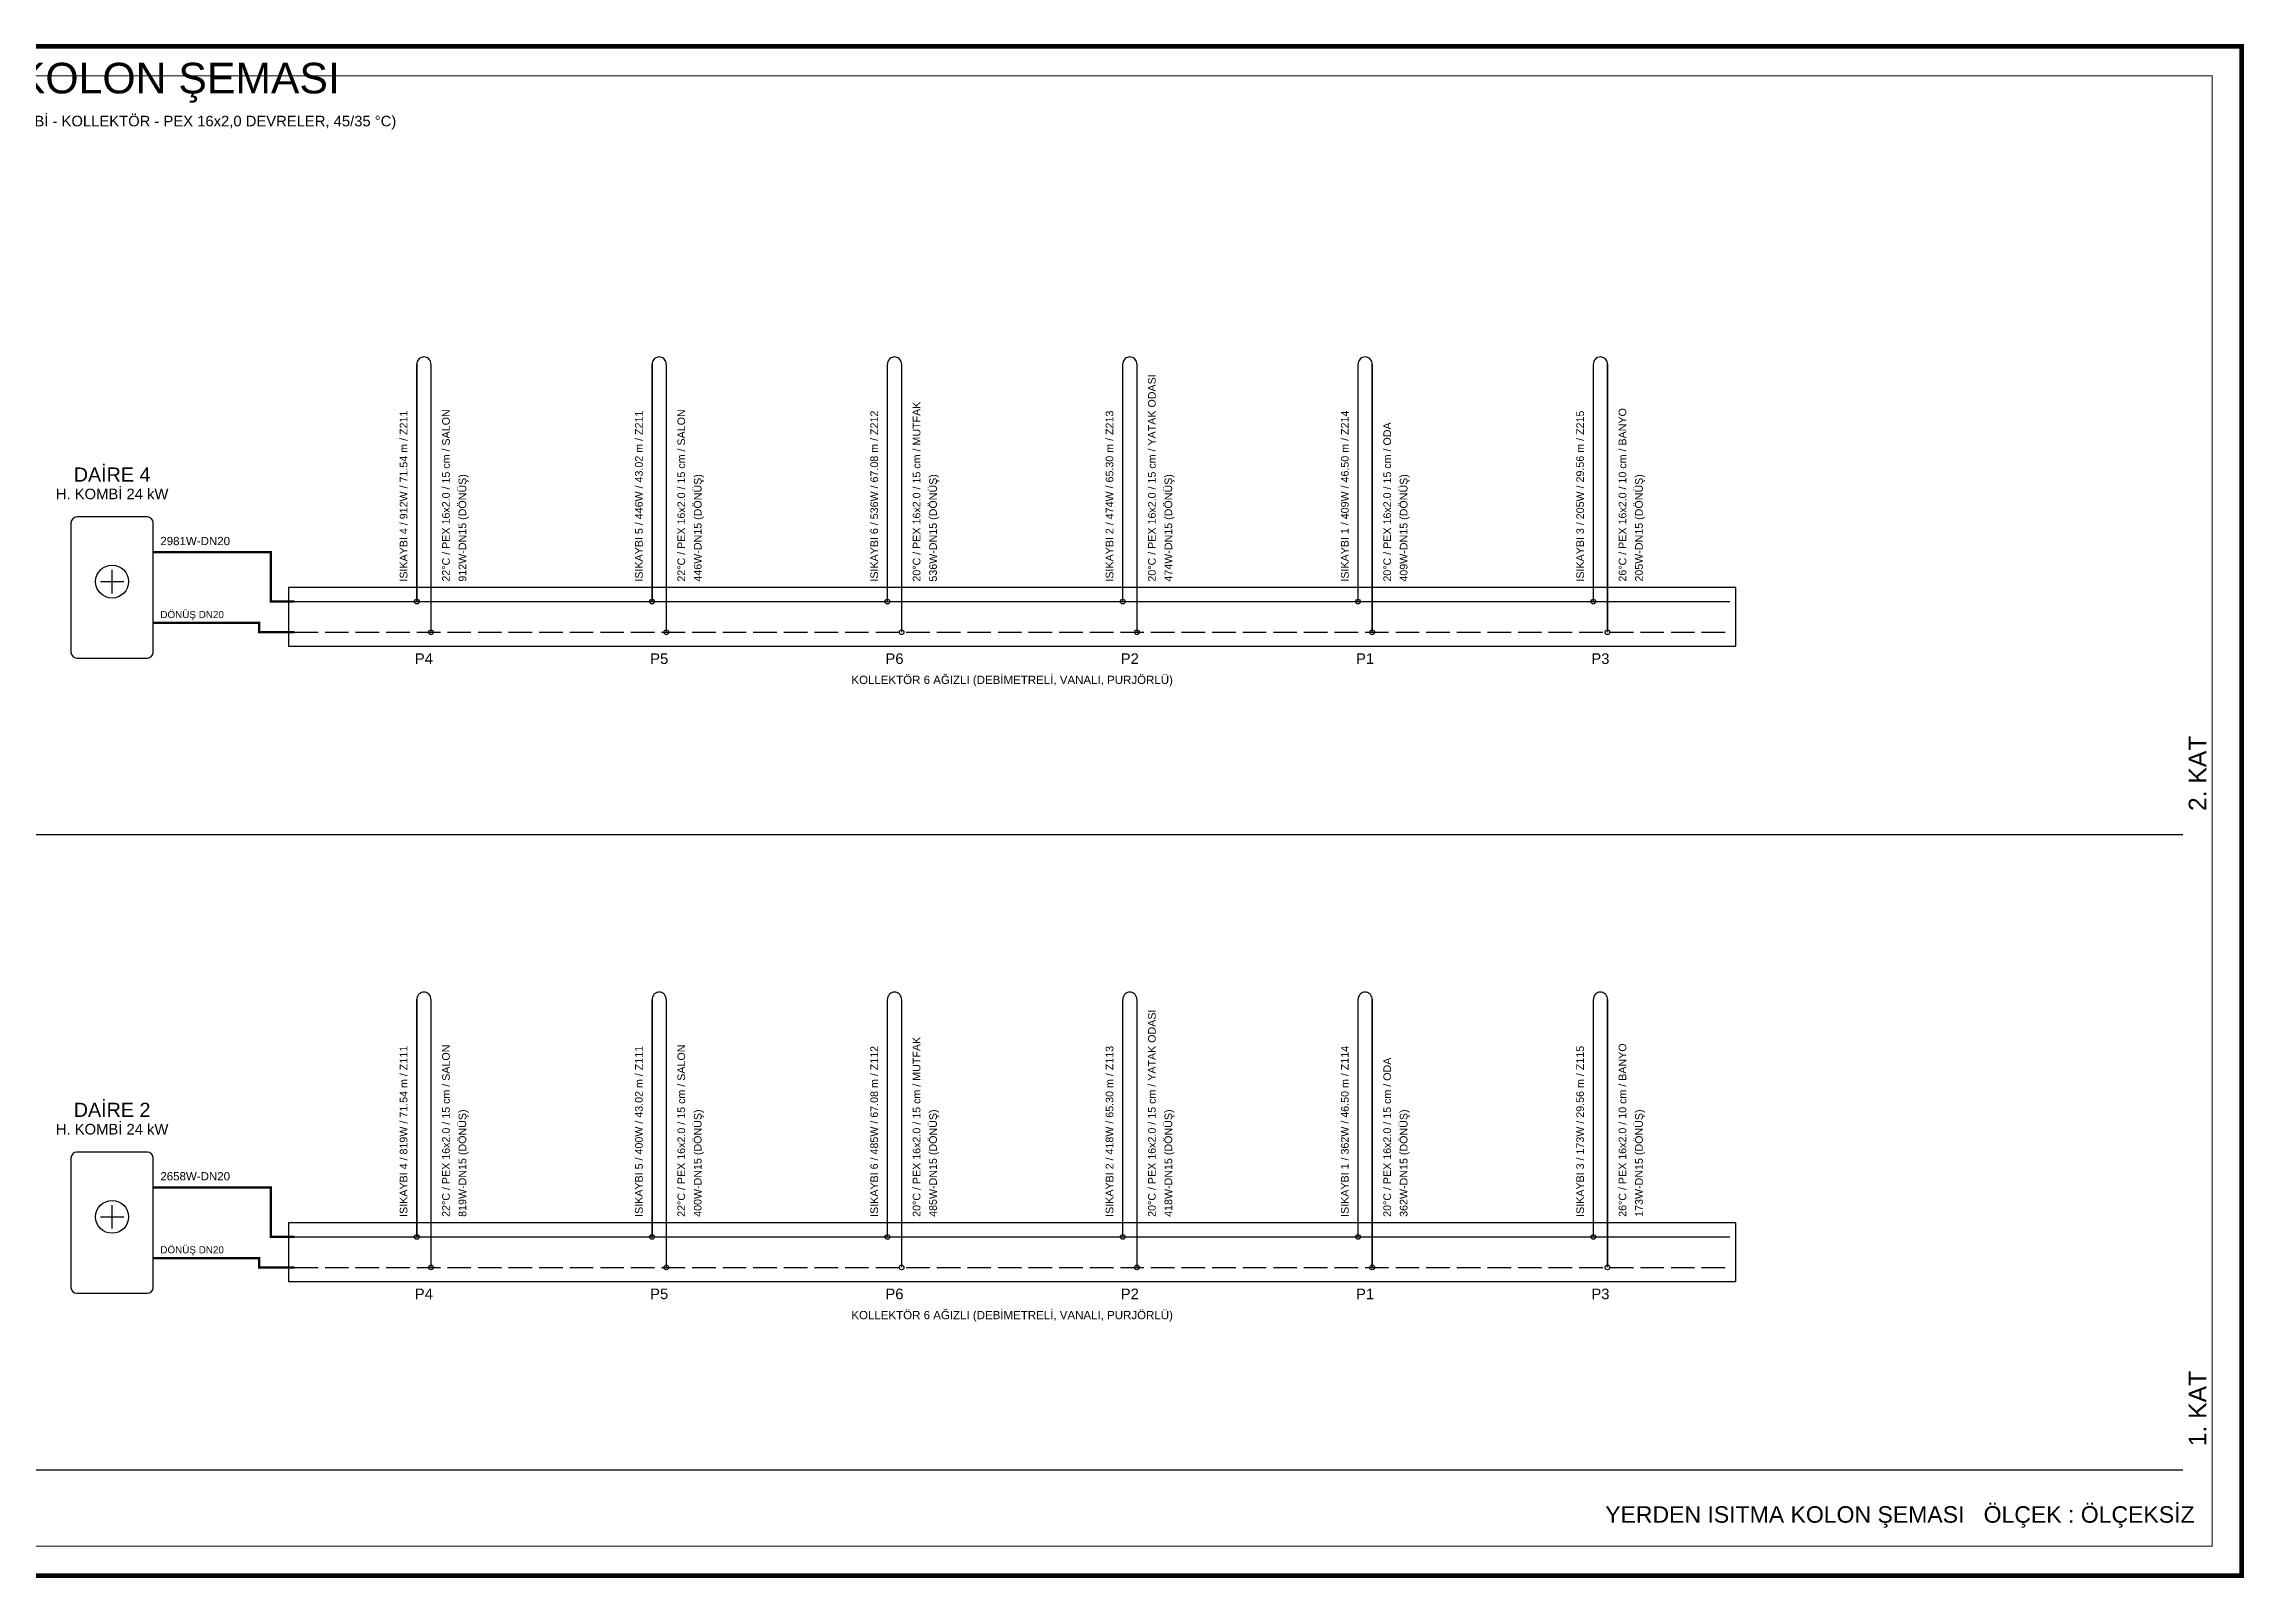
# Model space of a CAD drawing. Header units: centimetres. Extents: x -3952 to 22702, y 13298 to 16732.
# Drawn here: x 18882 to 20752, y 13298 to 14602 of the extents above; entities that cross this region are included whole.
import ezdxf
from ezdxf.enums import TextEntityAlignment as Align

# ---------------------------------------------------------------- set-up
doc = ezdxf.new("R2010")
doc.units = ezdxf.units.CM
doc.linetypes.add('ISITMA DONUS HATTI', pattern=[26, 20, -6])
for name, color, linetype in [('MTY-CIHAZ', 135, 'Continuous'), ('MTY-ISIKAYBIMAHAL', 2, 'Continuous'), ('MTY-ISITMA-DONUS-BORU', 30, 'ISITMA DONUS HATTI'), ('MTY-ISITMA-GIDIS-BORU', 10, 'Continuous'), ('MTY-KAT-ADI', 1, 'Continuous'), ('MTY-KOLLETOR', 7, 'Continuous'), ('MTY-PAFTA', 7, 'Continuous'), ('MTY-PEX-BORU', 1, 'Continuous'), ('MTY-SEMA', 8, 'Continuous'), ('MTY-YAZI', 7, 'Continuous'), ('STM-ISITMA-CAP', 41, 'Continuous')]:
    doc.layers.add(name, color=color, linetype=linetype)
doc.layers.add('ROTAS-PAFTA-SINIRI', color=8, linetype='Continuous', plot=False)
doc.styles.add('ROTAS', font='arial.ttf')

# ---------------------------------------------------------------- blocks, each defined once
blk = doc.blocks.new('ROTAS_PAFTA')
blk.add_lwpolyline([(0, 0), (1, 0), (1, 1), (0, 1)], close=True)

msp = doc.modelspace()

# ---------------------------------------------------------------- linework, layer by layer
at = {"layer": 'MTY-CIHAZ'}
for p, q in [((18930, 14145), (18950, 14145)), ((18940, 14135), (18940, 14155)), ((18940, 13595), (18940, 13615)), ((18930, 13605), (18950, 13605))]:
    msp.add_line(p, q, dxfattribs=at)
for points in [[(18970, 14080), (18971.9, 14080.4), (18973.5, 14081.5), (18974.6, 14083.1), (18975, 14085), (18975, 14195), (18974.6, 14196.9), (18973.5, 14198.5), (18971.9, 14199.6), (18970, 14200), (18910, 14200), (18908.1, 14199.6), (18906.5, 14198.5), (18905.4, 14196.9), (18905, 14195), (18905, 14085), (18905.4, 14083.1), (18906.5, 14081.5), (18908.1, 14080.4), (18910, 14080)], [(18970, 13540), (18971.9, 13540.4), (18973.5, 13541.5), (18974.6, 13543.1), (18975, 13545), (18975, 13655), (18974.6, 13656.9), (18973.5, 13658.5), (18971.9, 13659.6), (18970, 13660), (18910, 13660), (18908.1, 13659.6), (18906.5, 13658.5), (18905.4, 13656.9), (18905, 13655), (18905, 13545), (18905.4, 13543.1), (18906.5, 13541.5), (18908.1, 13540.4), (18910, 13540)]]:
    msp.add_lwpolyline(points, close=True, dxfattribs=at)
for centre in [(18940, 14145), (18940, 13605)]:
    msp.add_circle(centre, 14, dxfattribs=at)
at = {"layer": 'MTY-ISITMA-DONUS-BORU'}
for p, q in [((19095, 14102), (20315, 14102)), ((19095, 13562), (20315, 13562))]:
    msp.add_line(p, q, dxfattribs=at)
at = {"layer": 'MTY-ISITMA-DONUS-BORU', "const_width": 2}
for points in [[(18975, 14110), (19065, 14110), (19065, 14102), (19095, 14102)], [(18975, 13570), (19065, 13570), (19065, 13562), (19095, 13562)]]:
    msp.add_lwpolyline(points, dxfattribs=at)
at = {"layer": 'MTY-ISITMA-GIDIS-BORU'}
for p, q in [((19095, 14128), (20315, 14128)), ((19095, 13588), (20315, 13588))]:
    msp.add_line(p, q, dxfattribs=at)
at = {"layer": 'MTY-ISITMA-GIDIS-BORU', "const_width": 2}
for points in [[(18975, 14170), (19075, 14170), (19075, 14128), (19095, 14128)], [(18975, 13630), (19075, 13630), (19075, 13588), (19095, 13588)]]:
    msp.add_lwpolyline(points, dxfattribs=at)
at = {"layer": 'MTY-KOLLETOR'}
for points in [[(19090, 14090), (20320, 14090), (20320, 14140), (19090, 14140)], [(19090, 13550), (20320, 13550), (20320, 13600), (19090, 13600)]]:
    msp.add_lwpolyline(points, close=True, dxfattribs=at)
for centre in [(19199, 14128), (19399, 14128), (19599, 14128), (19799, 14128), (19999, 14128), (20199, 14128), (19211, 14102), (19411, 14102), (19611, 14102), (19811, 14102), (20011, 14102), (20211, 14102), (19199, 13588), (19399, 13588), (19599, 13588), (19799, 13588), (19999, 13588), (20199, 13588), (19211, 13562), (19411, 13562), (19611, 13562), (19811, 13562), (20011, 13562), (20211, 13562)]:
    msp.add_circle(centre, 2, dxfattribs=at)
at = {"layer": 'MTY-PAFTA'}
for points, const_width in [([(17000, 13300), (20750, 13300), (20750, 14600), (17000, 14600)], 4), ([(17025, 13325), (20725, 13325), (20725, 14575), (17025, 14575)], 1)]:
    msp.add_lwpolyline(points, close=True, dxfattribs=dict(at, const_width=const_width))
at = {"layer": 'MTY-PEX-BORU', "const_width": 1.2}
for points in [[(19199, 14128), (19199, 14330)], [(19211, 14102), (19211, 14330)], [(19399, 14128), (19399, 14330)], [(19411, 14102), (19411, 14330)], [(19599, 14128), (19599, 14330)], [(19611, 14102), (19611, 14330)], [(19799, 14128), (19799, 14330)], [(19811, 14102), (19811, 14330)], [(19999, 14128), (19999, 14330)], [(20011, 14102), (20011, 14330)], [(20199, 14128), (20199, 14330)], [(20211, 14102), (20211, 14330)], [(19199, 13588), (19199, 13790)], [(19211, 13562), (19211, 13790)], [(19399, 13588), (19399, 13790)], [(19411, 13562), (19411, 13790)], [(19599, 13588), (19599, 13790)], [(19611, 13562), (19611, 13790)], [(19799, 13588), (19799, 13790)], [(19811, 13562), (19811, 13790)], [(19999, 13588), (19999, 13790)], [(20011, 13562), (20011, 13790)], [(20199, 13588), (20199, 13790)], [(20211, 13562), (20211, 13790)]]:
    msp.add_lwpolyline(points, dxfattribs=at)
at = {"layer": 'MTY-PEX-BORU'}
for points in [[(19211, 14330), (19210.9, 14331), (19210.6, 14332.1), (19210.2, 14333), (19209.6, 14333.9), (19208.9, 14334.6), (19208, 14335.2), (19207.1, 14335.6), (19206, 14335.9), (19205, 14336), (19204, 14335.9), (19202.9, 14335.6), (19202, 14335.2), (19201.1, 14334.6), (19200.4, 14333.9), (19199.8, 14333), (19199.4, 14332.1), (19199.1, 14331), (19199, 14330)], [(19411, 14330), (19410.9, 14331), (19410.6, 14332.1), (19410.2, 14333), (19409.6, 14333.9), (19408.9, 14334.6), (19408, 14335.2), (19407.1, 14335.6), (19406, 14335.9), (19405, 14336), (19404, 14335.9), (19402.9, 14335.6), (19402, 14335.2), (19401.1, 14334.6), (19400.4, 14333.9), (19399.8, 14333), (19399.4, 14332.1), (19399.1, 14331), (19399, 14330)], [(19611, 14330), (19610.9, 14331), (19610.6, 14332.1), (19610.2, 14333), (19609.6, 14333.9), (19608.9, 14334.6), (19608, 14335.2), (19607.1, 14335.6), (19606, 14335.9), (19605, 14336), (19604, 14335.9), (19602.9, 14335.6), (19602, 14335.2), (19601.1, 14334.6), (19600.4, 14333.9), (19599.8, 14333), (19599.4, 14332.1), (19599.1, 14331), (19599, 14330)], [(19811, 14330), (19810.9, 14331), (19810.6, 14332.1), (19810.2, 14333), (19809.6, 14333.9), (19808.9, 14334.6), (19808, 14335.2), (19807.1, 14335.6), (19806, 14335.9), (19805, 14336), (19804, 14335.9), (19802.9, 14335.6), (19802, 14335.2), (19801.1, 14334.6), (19800.4, 14333.9), (19799.8, 14333), (19799.4, 14332.1), (19799.1, 14331), (19799, 14330)], [(20011, 14330), (20010.9, 14331), (20010.6, 14332.1), (20010.2, 14333), (20009.6, 14333.9), (20008.9, 14334.6), (20008, 14335.2), (20007.1, 14335.6), (20006, 14335.9), (20005, 14336), (20004, 14335.9), (20002.9, 14335.6), (20002, 14335.2), (20001.1, 14334.6), (20000.4, 14333.9), (19999.8, 14333), (19999.4, 14332.1), (19999.1, 14331), (19999, 14330)], [(20211, 14330), (20210.9, 14331), (20210.6, 14332.1), (20210.2, 14333), (20209.6, 14333.9), (20208.9, 14334.6), (20208, 14335.2), (20207.1, 14335.6), (20206, 14335.9), (20205, 14336), (20204, 14335.9), (20202.9, 14335.6), (20202, 14335.2), (20201.1, 14334.6), (20200.4, 14333.9), (20199.8, 14333), (20199.4, 14332.1), (20199.1, 14331), (20199, 14330)], [(19211, 13790), (19210.9, 13791), (19210.6, 13792.1), (19210.2, 13793), (19209.6, 13793.9), (19208.9, 13794.6), (19208, 13795.2), (19207.1, 13795.6), (19206, 13795.9), (19205, 13796), (19204, 13795.9), (19202.9, 13795.6), (19202, 13795.2), (19201.1, 13794.6), (19200.4, 13793.9), (19199.8, 13793), (19199.4, 13792.1), (19199.1, 13791), (19199, 13790)], [(19411, 13790), (19410.9, 13791), (19410.6, 13792.1), (19410.2, 13793), (19409.6, 13793.9), (19408.9, 13794.6), (19408, 13795.2), (19407.1, 13795.6), (19406, 13795.9), (19405, 13796), (19404, 13795.9), (19402.9, 13795.6), (19402, 13795.2), (19401.1, 13794.6), (19400.4, 13793.9), (19399.8, 13793), (19399.4, 13792.1), (19399.1, 13791), (19399, 13790)], [(19611, 13790), (19610.9, 13791), (19610.6, 13792.1), (19610.2, 13793), (19609.6, 13793.9), (19608.9, 13794.6), (19608, 13795.2), (19607.1, 13795.6), (19606, 13795.9), (19605, 13796), (19604, 13795.9), (19602.9, 13795.6), (19602, 13795.2), (19601.1, 13794.6), (19600.4, 13793.9), (19599.8, 13793), (19599.4, 13792.1), (19599.1, 13791), (19599, 13790)], [(19811, 13790), (19810.9, 13791), (19810.6, 13792.1), (19810.2, 13793), (19809.6, 13793.9), (19808.9, 13794.6), (19808, 13795.2), (19807.1, 13795.6), (19806, 13795.9), (19805, 13796), (19804, 13795.9), (19802.9, 13795.6), (19802, 13795.2), (19801.1, 13794.6), (19800.4, 13793.9), (19799.8, 13793), (19799.4, 13792.1), (19799.1, 13791), (19799, 13790)], [(20011, 13790), (20010.9, 13791), (20010.6, 13792.1), (20010.2, 13793), (20009.6, 13793.9), (20008.9, 13794.6), (20008, 13795.2), (20007.1, 13795.6), (20006, 13795.9), (20005, 13796), (20004, 13795.9), (20002.9, 13795.6), (20002, 13795.2), (20001.1, 13794.6), (20000.4, 13793.9), (19999.8, 13793), (19999.4, 13792.1), (19999.1, 13791), (19999, 13790)], [(20211, 13790), (20210.9, 13791), (20210.6, 13792.1), (20210.2, 13793), (20209.6, 13793.9), (20208.9, 13794.6), (20208, 13795.2), (20207.1, 13795.6), (20206, 13795.9), (20205, 13796), (20204, 13795.9), (20202.9, 13795.6), (20202, 13795.2), (20201.1, 13794.6), (20200.4, 13793.9), (20199.8, 13793), (20199.4, 13792.1), (20199.1, 13791), (20199, 13790)]]:
    msp.add_lwpolyline(points, dxfattribs=at)
at = {"layer": 'MTY-SEMA'}
for p, q in [((17060, 13930), (20700, 13930)), ((17060, 13390), (20700, 13390))]:
    msp.add_line(p, q, dxfattribs=at)

# ---------------------------------------------------------------- block references
at = {"layer": 'ROTAS-PAFTA-SINIRI', "xscale": 3750, "yscale": 1300}
msp.add_blockref('ROTAS_PAFTA', (17000, 13300), dxfattribs=at)

# ---------------------------------------------------------------- texts
at = {"layer": 'MTY-CIHAZ', "style": 'ROTAS'}
for p in [(18940, 14215), (18940, 13675)]:
    msp.add_text('H. KOMBİ 24 kW', height=9, dxfattribs=at).set_placement(p, align=Align.CENTER)
at = {"layer": 'MTY-ISIKAYBIMAHAL', "style": 'ROTAS'}
for s, p in [('ISIKAYBI 4 / 912W / 71.54 m / Z211', (19191, 14145)), ('ISIKAYBI 5 / 446W / 43.02 m / Z211', (19391, 14145)), ('ISIKAYBI 6 / 536W / 67.08 m / Z212', (19591, 14145)), ('ISIKAYBI 2 / 474W / 65.30 m / Z213', (19791, 14145)), ('ISIKAYBI 1 / 409W / 46.50 m / Z214', (19991, 14145)), ('ISIKAYBI 3 / 205W / 29.56 m / Z215', (20191, 14145)), ('ISIKAYBI 4 / 819W / 71.54 m / Z111', (19191, 13605)), ('ISIKAYBI 5 / 400W / 43.02 m / Z111', (19391, 13605)), ('ISIKAYBI 6 / 485W / 67.08 m / Z112', (19591, 13605)), ('ISIKAYBI 2 / 418W / 65.30 m / Z113', (19791, 13605)), ('ISIKAYBI 1 / 362W / 46.50 m / Z114', (19991, 13605)), ('ISIKAYBI 3 / 173W / 29.56 m / Z115', (20191, 13605))]:
    msp.add_text(s, height=6.5, rotation=90, dxfattribs=at).set_placement(p)
at = {"layer": 'MTY-KAT-ADI', "style": 'ROTAS'}
for s, p in [('2. KAT', (20720, 13950)), ('1. KAT', (20720, 13410))]:
    msp.add_text(s, height=15, rotation=90, dxfattribs=at).set_placement(p)
at = {"layer": 'MTY-KOLLETOR', "style": 'ROTAS'}
for s, height, p in [('P4', 9, (19205, 14075)), ('P5', 9, (19405, 14075)), ('P6', 9, (19605, 14075)), ('P2', 9, (19805, 14075)), ('P1', 9, (20005, 14075)), ('P3', 9, (20205, 14075)), ('KOLLEKTÖR 6 AĞIZLI (DEBİMETRELİ, VANALI, PURJÖRLÜ)', 7, (19705, 14058)), ('P4', 9, (19205, 13535)), ('P5', 9, (19405, 13535)), ('P6', 9, (19605, 13535)), ('P2', 9, (19805, 13535)), ('P1', 9, (20005, 13535)), ('P3', 9, (20205, 13535)), ('KOLLEKTÖR 6 AĞIZLI (DEBİMETRELİ, VANALI, PURJÖRLÜ)', 7, (19705, 13518))]:
    msp.add_text(s, height=height, dxfattribs=at).set_placement(p, align=Align.CENTER)
at = {"layer": 'MTY-PAFTA', "style": 'ROTAS'}
msp.add_text('YERDEN ISITMA KOLON ŞEMASI   ÖLÇEK : ÖLÇEKSİZ', height=14, dxfattribs=at).set_placement((20710, 13345), align=Align.RIGHT)
at = {"layer": 'MTY-YAZI', "style": 'ROTAS'}
for s, height, p in [('YERDEN ISITMA KOLON ŞEMASI', 26, (18850, 14560)), ('(HER DAİREDE 1 ADET 24 kW HERMETİK YOĞUŞMALI KOMBİ - KOLLEKTÖR - PEX 16x2,0 DEVRELER, 45/35 °C)', 9, (18850, 14532)), ('DAİRE 4', 12, (18940, 14230)), ('DAİRE 2', 12, (18940, 13690))]:
    msp.add_text(s, height=height, dxfattribs=at).set_placement(p, align=Align.CENTER)
at = {"layer": 'STM-ISITMA-CAP', "style": 'ROTAS'}
for s, p in [('20°C / PEX 16x2.0 / 15 cm / YATAK ODASI', (19827, 14145)), ('22°C / PEX 16x2.0 / 15 cm / SALON', (19227, 14145)), ('22°C / PEX 16x2.0 / 15 cm / SALON', (19427, 14145)), ('20°C / PEX 16x2.0 / 15 cm / MUTFAK', (19627, 14145)), ('26°C / PEX 16x2.0 / 10 cm / BANYO', (20227, 14145)), ('20°C / PEX 16x2.0 / 15 cm / ODA', (20027, 14145)), ('912W-DN15 (DÖNÜŞ)', (19241, 14145)), ('446W-DN15 (DÖNÜŞ)', (19441, 14145)), ('536W-DN15 (DÖNÜŞ)', (19641, 14145)), ('474W-DN15 (DÖNÜŞ)', (19841, 14145)), ('409W-DN15 (DÖNÜŞ)', (20041, 14145)), ('205W-DN15 (DÖNÜŞ)', (20241, 14145)), ('20°C / PEX 16x2.0 / 15 cm / YATAK ODASI', (19827, 13605)), ('22°C / PEX 16x2.0 / 15 cm / SALON', (19227, 13605)), ('22°C / PEX 16x2.0 / 15 cm / SALON', (19427, 13605)), ('20°C / PEX 16x2.0 / 15 cm / MUTFAK', (19627, 13605)), ('26°C / PEX 16x2.0 / 10 cm / BANYO', (20227, 13605)), ('20°C / PEX 16x2.0 / 15 cm / ODA', (20027, 13605)), ('819W-DN15 (DÖNÜŞ)', (19241, 13605)), ('400W-DN15 (DÖNÜŞ)', (19441, 13605)), ('485W-DN15 (DÖNÜŞ)', (19641, 13605)), ('418W-DN15 (DÖNÜŞ)', (19841, 13605)), ('362W-DN15 (DÖNÜŞ)', (20041, 13605)), ('173W-DN15 (DÖNÜŞ)', (20241, 13605))]:
    msp.add_text(s, height=6.5, rotation=90, dxfattribs=at).set_placement(p)
for s, height, p in [('2981W-DN20', 7, (18981, 14176)), ('DÖNÜŞ DN20', 6, (18981, 14114)), ('2658W-DN20', 7, (18981, 13636)), ('DÖNÜŞ DN20', 6, (18981, 13574))]:
    msp.add_text(s, height=height, dxfattribs=at).set_placement(p)

doc.saveas('drawing.dxf')
